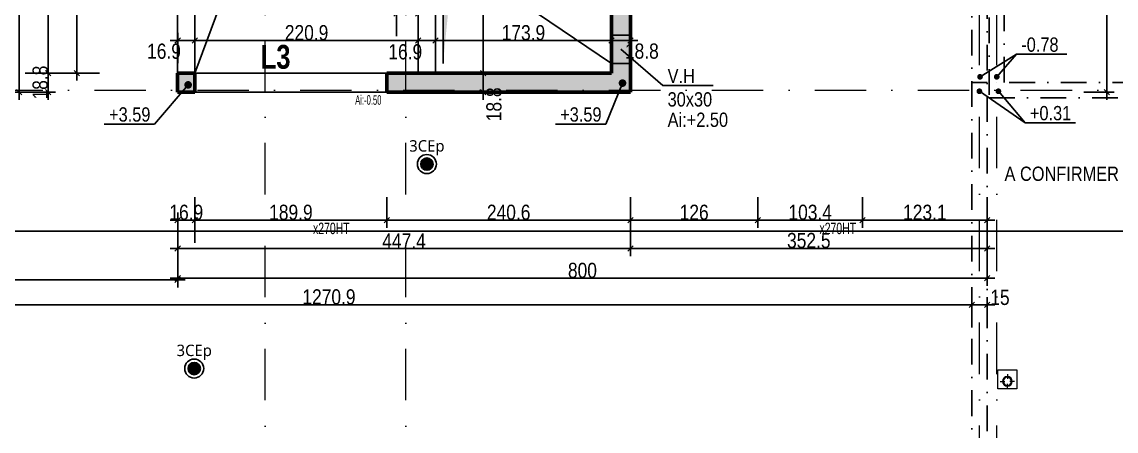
# Model space of a CAD drawing. Header units: millimetres. Extents: x 27344 to 33753, y -41751 to -37578.
# Drawn here: x 31576 to 32658, y -39802 to -39398 of the extents above; entities that cross this region are included whole.
import ezdxf
from ezdxf.enums import TextEntityAlignment as Align

# ---------------------------------------------------------------- set-up
doc = ezdxf.new("R2010")
doc.units = ezdxf.units.MM
doc.linetypes.add('TIRETPTX2', pattern=[50.8, 25.4, -12.7, 0, -12.7])
for name, color, linetype in [('01_cote_gen', 4, 'Continuous'), ('01_linteaux', 2, 'Continuous'), ('01_poch_murs', 253, 'Continuous'), ('01_poch_poteaux', 250, 'Continuous'), ('01_resv', 32, 'Continuous'), ('01_texte', 230, 'Continuous'), ('AA_COTES', 2, 'Continuous')]:
    doc.layers.add(name, color=color, linetype=linetype)
for name, color, linetype, lineweight in [('01_murs_coup', 5, 'Continuous', 60), ('01_tram_axes', 2, 'TIRETPTX2', 9), ('B Général', 7, 'Continuous', 5)]:
    doc.layers.add(name, color=color, linetype=linetype, lineweight=lineweight)
doc.styles.add('ARIAL NA', font='ARIALN.TTF')
doc.styles.add('impact', font='impact.ttf')
doc.styles.add('STYLE2', font='ARIALN.TTF')
doc.styles.add('Trebuchet MS (bold italic)', font='trebucbi.ttf')
doc.dimstyles.new('JB50', dxfattribs={"dimscale": 0.1, "dimtxt": 150, "dimasz": 15, "dimexe": 0.1, "dimexo": 0.1, "dimgap": 0.09, "dimtad": 1, "dimdec": 1, "dimdsep": 46, "dimtxsty": 'STYLE2', "dimblk1": 'BOND_G', "dimblk2": 'BOND_D', "dimsah": 1, "dimcen": 1.5, "dimdle": 0.01, "dimse1": 1, "dimse2": 1, "dimclrd": 4, "dimclre": 2, "dimclrt": 6, "dimazin": 2, "dimtfac": 2.333333, "dimtdec": 1, "dimtix": 1, "dimtmove": 2, "dimatfit": 3, "dimldrblk": 'BOND_G', "dimfxl": 1, "dimtolj": 1, "dimtzin": 0, "dimarcsym": 0})

# ---------------------------------------------------------------- blocks, each defined once
blk = doc.blocks.new('EP')
at = {"layer": 'B Général', "color": 7, "linetype": 'Continuous', "lineweight": 5}
for p, q in [((-7.5, 0), (-2.5, 0)), ((0, 7.5), (0, 2.5)), ((7.5, 0), (2.5, 0)), ((0, -7.5), (0, -2.5))]:
    blk.add_line(p, q, dxfattribs=at)
at = {"layer": 'B Général', "color": 7, "linetype": 'Continuous', "lineweight": 5, "flags": 128}
for points in [[(-5, 0, -1), (5, 0, -1)], [(-4.3, 0, -1), (4.3, 0, -1)]]:
    blk.add_lwpolyline(points, format="xyb", close=True, dxfattribs=at)
blk = doc.blocks.new('BOND_G')
at = {"layer": 'AA_COTES', "color": 0}
for p, q in [((0, -5), (0, 15)), ((5, 0), (-5, 0)), ((1.77, 1.77), (-1.77, -1.77))]:
    blk.add_line(p, q, dxfattribs=at)
blk = doc.blocks.new('BOND_D')
at = {"layer": 'AA_COTES', "color": 0}
for p, q in [((5, 0), (-5, 0)), ((-1.77, -1.77), (1.77, 1.77)), ((0, 5), (0, -15))]:
    blk.add_line(p, q, dxfattribs=at)
blk = doc.blocks.new('*D3612')
at = {"layer": '01_cote_gen', "color": 4, "lineweight": -2, "ltscale": 0.1, "transparency": 16777216}
blk.add_line((32176.3, -39593.6), (31938.7, -39593.6), dxfattribs=at)
at = {"layer": 'Defpoints', "color": 0, "ltscale": 0.1, "transparency": 16777216}
for p in [(31937.2, -39467.1), (32177.8, -39467.1), (31937.2, -39593.6)]:
    blk.add_point(p, dxfattribs=at)
at = {"layer": '01_cote_gen', "color": 4, "lineweight": -2, "ltscale": 0.1, "transparency": 16777216, "xscale": 1.5, "yscale": 1.5, "zscale": 1.5, "rotation": 180}
blk.add_blockref('BOND_D', (31937.2, -39593.6), dxfattribs=at)
at = {"layer": '01_cote_gen', "color": 4, "lineweight": -2, "ltscale": 0.1, "transparency": 16777216, "xscale": 1.5, "yscale": 1.5, "zscale": 1.5}
blk.add_blockref('BOND_G', (32177.8, -39593.6), dxfattribs=at)
at = {"layer": '01_cote_gen', "color": 6, "ltscale": 0.1, "transparency": 16777216, "insert": (32057.5, -39586), "char_height": 15, "attachment_point": 5, "style": 'STYLE2'}
blk.add_mtext('\\A1;240.6', dxfattribs=at)
blk = doc.blocks.new('*D3613')
at = {"layer": '01_cote_gen', "color": 4, "lineweight": -2, "ltscale": 0.1, "transparency": 16777216}
blk.add_line((31935.7, -39593.6), (31748.8, -39593.6), dxfattribs=at)
at = {"layer": 'Defpoints', "color": 0, "ltscale": 0.1, "transparency": 16777216}
for p in [(31747.3, -39467.1), (31937.2, -39467.1), (31747.3, -39593.6)]:
    blk.add_point(p, dxfattribs=at)
at = {"layer": '01_cote_gen', "color": 4, "lineweight": -2, "ltscale": 0.1, "transparency": 16777216, "xscale": 1.5, "yscale": 1.5, "zscale": 1.5, "rotation": 180}
blk.add_blockref('BOND_D', (31747.3, -39593.6), dxfattribs=at)
at = {"layer": '01_cote_gen', "color": 4, "lineweight": -2, "ltscale": 0.1, "transparency": 16777216, "xscale": 1.5, "yscale": 1.5, "zscale": 1.5}
blk.add_blockref('BOND_G', (31937.2, -39593.6), dxfattribs=at)
at = {"layer": '01_cote_gen', "color": 6, "ltscale": 0.1, "transparency": 16777216, "insert": (31842.3, -39586), "char_height": 15, "attachment_point": 5, "style": 'STYLE2'}
blk.add_mtext('\\A1;189.9', dxfattribs=at)
blk = doc.blocks.new('*D3614')
at = {"layer": '01_cote_gen', "color": 4, "lineweight": -2, "ltscale": 0.1, "transparency": 16777216}
for p, q in [((31728.9, -39593.6), (31727.4, -39593.6)), ((31747.3, -39593.6), (31730.4, -39593.6)), ((31748.8, -39593.6), (31750.3, -39593.6))]:
    blk.add_line(p, q, dxfattribs=at)
at = {"layer": 'Defpoints', "color": 0, "ltscale": 0.1, "transparency": 16777216}
for p in [(31730.4, -39467.1), (31747.3, -39467.1), (31730.4, -39593.6)]:
    blk.add_point(p, dxfattribs=at)
at = {"layer": '01_cote_gen', "color": 4, "lineweight": -2, "ltscale": 0.1, "transparency": 16777216, "xscale": 1.5, "yscale": 1.5, "zscale": 1.5}
blk.add_blockref('BOND_D', (31730.4, -39593.6), dxfattribs=at)
at = {"layer": '01_cote_gen', "color": 4, "lineweight": -2, "ltscale": 0.1, "transparency": 16777216, "xscale": 1.5, "yscale": 1.5, "zscale": 1.5, "rotation": 180}
blk.add_blockref('BOND_G', (31747.3, -39593.6), dxfattribs=at)
at = {"layer": '01_cote_gen', "color": 6, "ltscale": 0.1, "transparency": 16777216, "insert": (31738.9, -39586), "char_height": 15, "attachment_point": 5, "style": 'STYLE2'}
blk.add_mtext('\\A1;16.9', dxfattribs=at)
blk = doc.blocks.new('*D3615')
at = {"layer": '01_cote_gen', "color": 4, "lineweight": -2, "ltscale": 0.1, "transparency": 16777216}
blk.add_line((32176.3, -39621.8), (31731.9, -39621.8), dxfattribs=at)
at = {"layer": 'Defpoints', "color": 0, "ltscale": 0.1, "transparency": 16777216}
for p in [(31730.4, -39467.1), (32177.8, -39467.1), (31730.4, -39621.8)]:
    blk.add_point(p, dxfattribs=at)
at = {"layer": '01_cote_gen', "color": 4, "lineweight": -2, "ltscale": 0.1, "transparency": 16777216, "xscale": 1.5, "yscale": 1.5, "zscale": 1.5, "rotation": 180}
blk.add_blockref('BOND_D', (31730.4, -39621.8), dxfattribs=at)
at = {"layer": '01_cote_gen', "color": 4, "lineweight": -2, "ltscale": 0.1, "transparency": 16777216, "xscale": 1.5, "yscale": 1.5, "zscale": 1.5}
blk.add_blockref('BOND_G', (32177.8, -39621.8), dxfattribs=at)
at = {"layer": '01_cote_gen', "color": 6, "ltscale": 0.1, "transparency": 16777216, "insert": (31954.1, -39614.3), "char_height": 15, "attachment_point": 5, "style": 'STYLE2'}
blk.add_mtext('\\A1;447.4', dxfattribs=at)
blk = doc.blocks.new('*D3457')
at = {"layer": '01_cote_gen', "color": 4, "lineweight": -2, "ltscale": 0.1, "transparency": 16777216}
for p, q in [((31602.3, -39446.8), (31602.3, -39445.3)), ((31602.3, -39467.1), (31602.3, -39448.3)), ((31602.3, -39468.6), (31602.3, -39470.1))]:
    blk.add_line(p, q, dxfattribs=at)
at = {"layer": 'Defpoints', "color": 0, "ltscale": 0.1, "transparency": 16777216}
for p in [(31602.3, -39448.3), (31712.8, -39448.3), (31712.8, -39467.1)]:
    blk.add_point(p, dxfattribs=at)
at = {"layer": '01_cote_gen', "color": 4, "lineweight": -2, "ltscale": 0.1, "transparency": 16777216, "xscale": 1.5, "yscale": 1.5, "zscale": 1.5}
for name, p, rotation in [('BOND_D', (31602.3, -39448.3), 270), ('BOND_G', (31602.3, -39467.1), 90)]:
    blk.add_blockref(name, p, dxfattribs=dict(at, rotation=rotation))
at = {"layer": '01_cote_gen', "color": 6, "ltscale": 0.1, "transparency": 16777216, "insert": (31594.6, -39457.7), "char_height": 15, "attachment_point": 5, "rotation": 90, "style": 'STYLE2'}
blk.add_mtext('\\A1;18.8', dxfattribs=at)
blk = doc.blocks.new('*D3458')
at = {"layer": '01_cote_gen', "color": 4, "lineweight": -2, "ltscale": 0.1, "transparency": 16777216}
blk.add_line((31602.3, -39446.8), (31602.3, -39294.7), dxfattribs=at)
at = {"layer": 'Defpoints', "color": 0, "ltscale": 0.1, "transparency": 16777216}
for p in [(31602.3, -39293.2), (31695.9, -39293.2), (31695.9, -39448.3)]:
    blk.add_point(p, dxfattribs=at)
at = {"layer": '01_cote_gen', "color": 4, "lineweight": -2, "ltscale": 0.1, "transparency": 16777216, "xscale": 1.5, "yscale": 1.5, "zscale": 1.5}
for name, p, rotation in [('BOND_D', (31602.3, -39293.2), 90), ('BOND_G', (31602.3, -39448.3), 270)]:
    blk.add_blockref(name, p, dxfattribs=dict(at, rotation=rotation))
at = {"layer": '01_cote_gen', "color": 6, "ltscale": 0.1, "transparency": 16777216, "insert": (31594.6, -39370.8), "char_height": 15, "attachment_point": 5, "rotation": 90, "style": 'STYLE2'}
blk.add_mtext('\\A1;155.1', dxfattribs=at)
blk = doc.blocks.new('*D3460')
at = {"layer": '01_cote_gen', "color": 4, "lineweight": -2, "ltscale": 0.1, "transparency": 16777216}
blk.add_line((31573.8, -39465.6), (31573.8, -39066.3), dxfattribs=at)
at = {"layer": 'Defpoints', "color": 0, "ltscale": 0.1, "transparency": 16777216}
for p in [(31573.8, -39064.8), (31695.9, -39064.8), (31695.9, -39467.1)]:
    blk.add_point(p, dxfattribs=at)
at = {"layer": '01_cote_gen', "color": 4, "lineweight": -2, "ltscale": 0.1, "transparency": 16777216, "xscale": 1.5, "yscale": 1.5, "zscale": 1.5}
for name, p, rotation in [('BOND_D', (31573.8, -39064.8), 90), ('BOND_G', (31573.8, -39467.1), 270)]:
    blk.add_blockref(name, p, dxfattribs=dict(at, rotation=rotation))
at = {"layer": '01_cote_gen', "color": 6, "ltscale": 0.1, "transparency": 16777216, "insert": (31566.1, -39266), "char_height": 15, "attachment_point": 5, "rotation": 90, "style": 'STYLE2'}
blk.add_mtext('\\A1;402.3', dxfattribs=at)
blk = doc.blocks.new('*D3461')
at = {"layer": '01_cote_gen', "color": 4, "lineweight": -2, "ltscale": 0.1, "transparency": 16777216}
blk.add_line((32032.2, -39465.6), (32032.2, -39449.8), dxfattribs=at)
at = {"layer": 'Defpoints', "color": 0, "ltscale": 0.1, "transparency": 16777216}
for p in [(32032.2, -39448.3), (32035.2, -39448.3), (32035.2, -39467.1)]:
    blk.add_point(p, dxfattribs=at)
at = {"layer": '01_cote_gen', "color": 4, "lineweight": -2, "ltscale": 0.1, "transparency": 16777216, "xscale": 1.5, "yscale": 1.5, "zscale": 1.5}
for name, p, rotation in [('BOND_D', (32032.2, -39448.3), 90), ('BOND_G', (32032.2, -39467.1), 270)]:
    blk.add_blockref(name, p, dxfattribs=dict(at, rotation=rotation))
at = {"layer": '01_cote_gen', "color": 6, "ltscale": 0.1, "transparency": 16777216, "insert": (32043, -39479.2), "char_height": 15, "attachment_point": 5, "rotation": 90, "style": 'STYLE2'}
blk.add_mtext('\\A1;18.8', dxfattribs=at)
blk = doc.blocks.new('*D3462')
at = {"layer": '01_cote_gen', "color": 4, "lineweight": -2, "ltscale": 0.1, "transparency": 16777216}
blk.add_line((32032.2, -39446.8), (32032.2, -39294.7), dxfattribs=at)
at = {"layer": 'Defpoints', "color": 0, "ltscale": 0.1, "transparency": 16777216}
for p in [(32032.2, -39293.2), (32039.2, -39293.2), (32039.2, -39448.3)]:
    blk.add_point(p, dxfattribs=at)
at = {"layer": '01_cote_gen', "color": 4, "lineweight": -2, "ltscale": 0.1, "transparency": 16777216, "xscale": 1.5, "yscale": 1.5, "zscale": 1.5}
for name, p, rotation in [('BOND_D', (32032.2, -39293.2), 90), ('BOND_G', (32032.2, -39448.3), 270)]:
    blk.add_blockref(name, p, dxfattribs=dict(at, rotation=rotation))
at = {"layer": '01_cote_gen', "color": 6, "ltscale": 0.1, "transparency": 16777216, "insert": (32024.5, -39370.8), "char_height": 15, "attachment_point": 5, "rotation": 90, "style": 'STYLE2'}
blk.add_mtext('\\A1;155.1', dxfattribs=at)
blk = doc.blocks.new('*D3616')
at = {"layer": '01_cote_gen', "color": 4, "lineweight": -2, "ltscale": 0.1, "transparency": 16777216}
blk.add_line((32528.9, -39621.6), (32179.3, -39621.6), dxfattribs=at)
at = {"layer": 'Defpoints', "color": 0, "ltscale": 0.1, "transparency": 16777216}
for p in [(32530.4, -39252.8), (32177.8, -39256.4), (32177.8, -39621.6)]:
    blk.add_point(p, dxfattribs=at)
at = {"layer": '01_cote_gen', "color": 4, "lineweight": -2, "ltscale": 0.1, "transparency": 16777216, "xscale": 1.5, "yscale": 1.5, "zscale": 1.5, "rotation": 180}
blk.add_blockref('BOND_D', (32177.8, -39621.6), dxfattribs=at)
at = {"layer": '01_cote_gen', "color": 4, "lineweight": -2, "ltscale": 0.1, "transparency": 16777216, "xscale": 1.5, "yscale": 1.5, "zscale": 1.5}
blk.add_blockref('BOND_G', (32530.4, -39621.6), dxfattribs=at)
at = {"layer": '01_cote_gen', "color": 6, "ltscale": 0.1, "transparency": 16777216, "insert": (32354.1, -39613.9), "char_height": 15, "attachment_point": 5, "style": 'STYLE2'}
blk.add_mtext('\\A1;352.5', dxfattribs=at)
blk = doc.blocks.new('*D3617')
at = {"layer": '01_cote_gen', "color": 4, "lineweight": -2, "ltscale": 0.1, "transparency": 16777216}
blk.add_line((32528.9, -39593.6), (32408.7, -39593.6), dxfattribs=at)
at = {"layer": 'Defpoints', "color": 0, "ltscale": 0.1, "transparency": 16777216}
for p in [(32407.2, -39252.8), (32530.4, -39252.8), (32407.2, -39593.6)]:
    blk.add_point(p, dxfattribs=at)
at = {"layer": '01_cote_gen', "color": 4, "lineweight": -2, "ltscale": 0.1, "transparency": 16777216, "xscale": 1.5, "yscale": 1.5, "zscale": 1.5, "rotation": 180}
blk.add_blockref('BOND_D', (32407.2, -39593.6), dxfattribs=at)
at = {"layer": '01_cote_gen', "color": 4, "lineweight": -2, "ltscale": 0.1, "transparency": 16777216, "xscale": 1.5, "yscale": 1.5, "zscale": 1.5}
blk.add_blockref('BOND_G', (32530.4, -39593.6), dxfattribs=at)
at = {"layer": '01_cote_gen', "color": 6, "ltscale": 0.1, "transparency": 16777216, "insert": (32468.8, -39586), "char_height": 15, "attachment_point": 5, "style": 'STYLE2'}
blk.add_mtext('\\A1;123.1', dxfattribs=at)
blk = doc.blocks.new('*D3618')
at = {"layer": '01_cote_gen', "color": 4, "lineweight": -2, "ltscale": 0.1, "transparency": 16777216}
blk.add_line((32405.7, -39593.6), (32305.3, -39593.6), dxfattribs=at)
at = {"layer": 'Defpoints', "color": 0, "ltscale": 0.1, "transparency": 16777216}
for p in [(32303.8, -39252.8), (32407.2, -39252.8), (32303.8, -39593.6)]:
    blk.add_point(p, dxfattribs=at)
at = {"layer": '01_cote_gen', "color": 4, "lineweight": -2, "ltscale": 0.1, "transparency": 16777216, "xscale": 1.5, "yscale": 1.5, "zscale": 1.5, "rotation": 180}
blk.add_blockref('BOND_D', (32303.8, -39593.6), dxfattribs=at)
at = {"layer": '01_cote_gen', "color": 4, "lineweight": -2, "ltscale": 0.1, "transparency": 16777216, "xscale": 1.5, "yscale": 1.5, "zscale": 1.5}
blk.add_blockref('BOND_G', (32407.2, -39593.6), dxfattribs=at)
at = {"layer": '01_cote_gen', "color": 6, "ltscale": 0.1, "transparency": 16777216, "insert": (32355.5, -39586), "char_height": 15, "attachment_point": 5, "style": 'STYLE2'}
blk.add_mtext('\\A1;103.4', dxfattribs=at)
blk = doc.blocks.new('*D3470')
at = {"layer": '01_cote_gen', "color": 4, "lineweight": -2, "ltscale": 0.1, "transparency": 16777216}
blk.add_line((32302.3, -39593.6), (32179.3, -39593.6), dxfattribs=at)
at = {"layer": 'Defpoints', "color": 0, "ltscale": 0.1, "transparency": 16777216}
for p in [(32177.8, -39572.5), (32303.8, -39572.5), (32177.8, -39593.6)]:
    blk.add_point(p, dxfattribs=at)
at = {"layer": '01_cote_gen', "color": 4, "lineweight": -2, "ltscale": 0.1, "transparency": 16777216, "xscale": 1.5, "yscale": 1.5, "zscale": 1.5, "rotation": 180}
blk.add_blockref('BOND_D', (32177.8, -39593.6), dxfattribs=at)
at = {"layer": '01_cote_gen', "color": 4, "lineweight": -2, "ltscale": 0.1, "transparency": 16777216, "xscale": 1.5, "yscale": 1.5, "zscale": 1.5}
blk.add_blockref('BOND_G', (32303.8, -39593.6), dxfattribs=at)
at = {"layer": '01_cote_gen', "color": 6, "ltscale": 0.1, "transparency": 16777216, "insert": (32240.8, -39586), "char_height": 15, "attachment_point": 5, "style": 'STYLE2'}
blk.add_mtext('\\A1;126', dxfattribs=at)
blk = doc.blocks.new('*D3619')
at = {"layer": '01_cote_gen', "color": 4, "lineweight": -2, "ltscale": 0.1, "transparency": 16777216}
blk.add_line((32528.9, -39651), (31731.9, -39651), dxfattribs=at)
at = {"layer": 'Defpoints', "color": 0, "ltscale": 0.1, "transparency": 16777216}
for p in [(31730.4, -39628.8), (32530.4, -39638.3), (31730.4, -39651)]:
    blk.add_point(p, dxfattribs=at)
at = {"layer": '01_cote_gen', "color": 4, "lineweight": -2, "ltscale": 0.1, "transparency": 16777216, "xscale": 1.5, "yscale": 1.5, "zscale": 1.5, "rotation": 180}
blk.add_blockref('BOND_D', (31730.4, -39651), dxfattribs=at)
at = {"layer": '01_cote_gen', "color": 4, "lineweight": -2, "ltscale": 0.1, "transparency": 16777216, "xscale": 1.5, "yscale": 1.5, "zscale": 1.5}
blk.add_blockref('BOND_G', (32530.4, -39651), dxfattribs=at)
at = {"layer": '01_cote_gen', "color": 6, "ltscale": 0.1, "transparency": 16777216, "insert": (32130.4, -39643.4), "char_height": 15, "attachment_point": 5, "style": 'STYLE2'}
blk.add_mtext('\\A1;800', dxfattribs=at)
blk = doc.blocks.new('*D3620')
at = {"layer": '01_cote_gen', "color": 4, "lineweight": -2, "ltscale": 0.1, "transparency": 16777216}
blk.add_line((31728.9, -39652.6), (31245.9, -39652.6), dxfattribs=at)
at = {"layer": 'Defpoints', "color": 0, "ltscale": 0.1, "transparency": 16777216}
for p in [(31730.4, -39607.7), (31244.4, -39621.8), (31244.4, -39652.6)]:
    blk.add_point(p, dxfattribs=at)
at = {"layer": '01_cote_gen', "color": 4, "lineweight": -2, "ltscale": 0.1, "transparency": 16777216, "xscale": 1.5, "yscale": 1.5, "zscale": 1.5, "rotation": 180}
blk.add_blockref('BOND_D', (31244.4, -39652.6), dxfattribs=at)
at = {"layer": '01_cote_gen', "color": 4, "lineweight": -2, "ltscale": 0.1, "transparency": 16777216, "xscale": 1.5, "yscale": 1.5, "zscale": 1.5}
blk.add_blockref('BOND_G', (31730.4, -39652.6), dxfattribs=at)
at = {"layer": '01_cote_gen', "color": 6, "ltscale": 0.1, "transparency": 16777216, "insert": (31487.4, -39645), "char_height": 15, "attachment_point": 5, "style": 'STYLE2'}
blk.add_mtext('\\A1;485.9', dxfattribs=at)
blk = doc.blocks.new('*D3622')
at = {"layer": '01_cote_gen', "color": 4, "lineweight": -2, "ltscale": 0.1, "transparency": 16777216}
blk.add_line((31245.9, -39677.3), (32513.8, -39677.3), dxfattribs=at)
at = {"layer": 'Defpoints', "color": 0, "ltscale": 0.1, "transparency": 16777216}
for p in [(32515.3, -39533.1), (32515.3, -39677.3), (31244.4, -39698.4)]:
    blk.add_point(p, dxfattribs=at)
at = {"layer": '01_cote_gen', "color": 4, "lineweight": -2, "ltscale": 0.1, "transparency": 16777216, "xscale": 1.5, "yscale": 1.5, "zscale": 1.5, "rotation": 180}
blk.add_blockref('BOND_G', (31244.4, -39677.3), dxfattribs=at)
at = {"layer": '01_cote_gen', "color": 4, "lineweight": -2, "ltscale": 0.1, "transparency": 16777216, "xscale": 1.5, "yscale": 1.5, "zscale": 1.5}
blk.add_blockref('BOND_D', (32515.3, -39677.3), dxfattribs=at)
at = {"layer": '01_cote_gen', "color": 6, "ltscale": 0.1, "transparency": 16777216, "insert": (31879.9, -39669.6), "char_height": 15, "attachment_point": 5, "style": 'STYLE2'}
blk.add_mtext('\\A1;1270.9', dxfattribs=at)
blk = doc.blocks.new('*D3623')
at = {"layer": '01_cote_gen', "color": 4, "lineweight": -2, "ltscale": 0.1, "transparency": 16777216}
blk.add_line((32516.8, -39677.3), (32528.9, -39677.3), dxfattribs=at)
at = {"layer": 'Defpoints', "color": 0, "ltscale": 0.1, "transparency": 16777216}
for p in [(32530.4, -39677.3), (32515.3, -39698.4), (32530.4, -39699.3)]:
    blk.add_point(p, dxfattribs=at)
at = {"layer": '01_cote_gen', "color": 4, "lineweight": -2, "ltscale": 0.1, "transparency": 16777216, "xscale": 1.5, "yscale": 1.5, "zscale": 1.5, "rotation": 180}
blk.add_blockref('BOND_G', (32515.3, -39677.3), dxfattribs=at)
at = {"layer": '01_cote_gen', "color": 4, "lineweight": -2, "ltscale": 0.1, "transparency": 16777216, "xscale": 1.5, "yscale": 1.5, "zscale": 1.5}
blk.add_blockref('BOND_D', (32530.4, -39677.3), dxfattribs=at)
at = {"layer": '01_cote_gen', "color": 6, "ltscale": 0.1, "transparency": 16777216, "insert": (32543, -39670.1), "char_height": 15, "attachment_point": 5, "style": 'STYLE2'}
blk.add_mtext('\\A1;15', dxfattribs=at)
blk = doc.blocks.new('*D3487')
at = {"layer": '01_cote_gen', "color": 4, "lineweight": -2, "ltscale": 0.1, "transparency": 16777216}
blk.add_line((31630.8, -39446.8), (31630.8, -39169.7), dxfattribs=at)
at = {"layer": 'Defpoints', "color": 0, "ltscale": 0.1, "transparency": 16777216}
for p in [(31630.8, -39168.2), (31741.8, -39168.2), (31741.8, -39448.3)]:
    blk.add_point(p, dxfattribs=at)
at = {"layer": '01_cote_gen', "color": 4, "lineweight": -2, "ltscale": 0.1, "transparency": 16777216, "xscale": 1.5, "yscale": 1.5, "zscale": 1.5}
for name, p, rotation in [('BOND_D', (31630.8, -39168.2), 90), ('BOND_G', (31630.8, -39448.3), 270)]:
    blk.add_blockref(name, p, dxfattribs=dict(at, rotation=rotation))
at = {"layer": '01_cote_gen', "color": 6, "ltscale": 0.1, "transparency": 16777216, "insert": (31623.1, -39308.3), "char_height": 15, "attachment_point": 5, "rotation": 90, "style": 'STYLE2'}
blk.add_mtext('\\A1;280.1', dxfattribs=at)
blk = doc.blocks.new('*D3624')
at = {"layer": '01_cote_gen', "color": 4, "lineweight": -2, "ltscale": 0.1, "transparency": 16777216}
blk.add_line((31547.9, -40701.7), (31547.9, -38188.3), dxfattribs=at)
at = {"layer": 'Defpoints', "color": 0, "ltscale": 0.1, "transparency": 16777216}
for p in [(31547.9, -38186.8), (31738.8, -38186.8), (31552, -40703.2)]:
    blk.add_point(p, dxfattribs=at)
at = {"layer": '01_cote_gen', "color": 4, "lineweight": -2, "ltscale": 0.1, "transparency": 16777216, "xscale": 1.5, "yscale": 1.5, "zscale": 1.5}
for name, p, rotation in [('BOND_D', (31547.9, -38186.8), 90), ('BOND_G', (31547.9, -40703.2), 270)]:
    blk.add_blockref(name, p, dxfattribs=dict(at, rotation=rotation))
at = {"layer": '01_cote_gen', "color": 6, "ltscale": 0.1, "transparency": 16777216, "insert": (31540.2, -39445), "char_height": 15, "attachment_point": 5, "rotation": 90, "style": 'STYLE2'}
blk.add_mtext('\\A1;2516.4', dxfattribs=at)
blk = doc.blocks.new('*D3628')
at = {"layer": '01_cote_gen', "color": 4, "lineweight": -2, "ltscale": 0.1, "transparency": 16777216}
blk.add_line((31731.9, -39416.1), (31745.8, -39416.1), dxfattribs=at)
at = {"layer": 'Defpoints', "color": 0, "ltscale": 0.1, "transparency": 16777216}
for p in [(31730.4, -39416.1), (31747.3, -39416.1), (31747.3, -39416.1)]:
    blk.add_point(p, dxfattribs=at)
at = {"layer": '01_cote_gen', "color": 4, "lineweight": -2, "ltscale": 0.1, "transparency": 16777216, "xscale": 1.5, "yscale": 1.5, "zscale": 1.5, "rotation": 180}
blk.add_blockref('BOND_G', (31730.4, -39416.1), dxfattribs=at)
at = {"layer": '01_cote_gen', "color": 4, "lineweight": -2, "ltscale": 0.1, "transparency": 16777216, "xscale": 1.5, "yscale": 1.5, "zscale": 1.5}
blk.add_blockref('BOND_D', (31747.3, -39416.1), dxfattribs=at)
at = {"layer": '01_cote_gen', "color": 6, "ltscale": 0.1, "transparency": 16777216, "insert": (31716.9, -39426.8), "char_height": 15, "attachment_point": 5, "style": 'STYLE2'}
blk.add_mtext('\\A1;16.9', dxfattribs=at)
blk = doc.blocks.new('*D3629')
at = {"layer": '01_cote_gen', "color": 4, "lineweight": -2, "ltscale": 0.1, "transparency": 16777216}
blk.add_line((31748.8, -39416.1), (31966.7, -39416.1), dxfattribs=at)
at = {"layer": 'Defpoints', "color": 0, "ltscale": 0.1, "transparency": 16777216}
for p in [(31968.2, -39416.1), (31968.2, -39426.2), (31747.3, -39437.3)]:
    blk.add_point(p, dxfattribs=at)
at = {"layer": '01_cote_gen', "color": 4, "lineweight": -2, "ltscale": 0.1, "transparency": 16777216, "xscale": 1.5, "yscale": 1.5, "zscale": 1.5, "rotation": 180}
blk.add_blockref('BOND_G', (31747.3, -39416.1), dxfattribs=at)
at = {"layer": '01_cote_gen', "color": 4, "lineweight": -2, "ltscale": 0.1, "transparency": 16777216, "xscale": 1.5, "yscale": 1.5, "zscale": 1.5}
blk.add_blockref('BOND_D', (31968.2, -39416.1), dxfattribs=at)
at = {"layer": '01_cote_gen', "color": 6, "ltscale": 0.1, "transparency": 16777216, "insert": (31857.8, -39408.5), "char_height": 15, "attachment_point": 5, "style": 'STYLE2'}
blk.add_mtext('\\A1;220.9', dxfattribs=at)
blk = doc.blocks.new('*D3630')
at = {"layer": '01_cote_gen', "color": 4, "lineweight": -2, "ltscale": 0.1, "transparency": 16777216}
blk.add_line((31969.7, -39416.1), (31983.6, -39416.1), dxfattribs=at)
at = {"layer": 'Defpoints', "color": 0, "ltscale": 0.1, "transparency": 16777216}
for p in [(31985.1, -39416.1), (31968.2, -39437.3), (31985.1, -39437.3)]:
    blk.add_point(p, dxfattribs=at)
at = {"layer": '01_cote_gen', "color": 4, "lineweight": -2, "ltscale": 0.1, "transparency": 16777216, "xscale": 1.5, "yscale": 1.5, "zscale": 1.5, "rotation": 180}
blk.add_blockref('BOND_G', (31968.2, -39416.1), dxfattribs=at)
at = {"layer": '01_cote_gen', "color": 4, "lineweight": -2, "ltscale": 0.1, "transparency": 16777216, "xscale": 1.5, "yscale": 1.5, "zscale": 1.5}
blk.add_blockref('BOND_D', (31985.1, -39416.1), dxfattribs=at)
at = {"layer": '01_cote_gen', "color": 6, "ltscale": 0.1, "transparency": 16777216, "insert": (31955.3, -39427.4), "char_height": 15, "attachment_point": 5, "style": 'STYLE2'}
blk.add_mtext('\\A1;16.9', dxfattribs=at)
blk = doc.blocks.new('*D3631')
at = {"layer": '01_cote_gen', "color": 4, "lineweight": -2, "ltscale": 0.1, "transparency": 16777216}
blk.add_line((31986.6, -39416.1), (32157.5, -39416.1), dxfattribs=at)
at = {"layer": 'Defpoints', "color": 0, "ltscale": 0.1, "transparency": 16777216}
for p in [(32159, -39416.1), (31985.1, -39437.3), (32159, -39448.3)]:
    blk.add_point(p, dxfattribs=at)
at = {"layer": '01_cote_gen', "color": 4, "lineweight": -2, "ltscale": 0.1, "transparency": 16777216, "xscale": 1.5, "yscale": 1.5, "zscale": 1.5, "rotation": 180}
blk.add_blockref('BOND_G', (31985.1, -39416.1), dxfattribs=at)
at = {"layer": '01_cote_gen', "color": 4, "lineweight": -2, "ltscale": 0.1, "transparency": 16777216, "xscale": 1.5, "yscale": 1.5, "zscale": 1.5}
blk.add_blockref('BOND_D', (32159, -39416.1), dxfattribs=at)
at = {"layer": '01_cote_gen', "color": 6, "ltscale": 0.1, "transparency": 16777216, "insert": (32072.1, -39408.5), "char_height": 15, "attachment_point": 5, "style": 'STYLE2'}
blk.add_mtext('\\A1;173.9', dxfattribs=at)
blk = doc.blocks.new('*D3507')
at = {"layer": '01_cote_gen', "color": 4, "lineweight": -2, "ltscale": 0.1, "transparency": 16777216}
for p, q in [((31945.1, -39389.4), (31943.6, -39389.4)), ((31968.2, -39389.4), (31946.6, -39389.4)), ((31969.7, -39389.4), (31971.2, -39389.4))]:
    blk.add_line(p, q, dxfattribs=at)
at = {"layer": 'Defpoints', "color": 0, "ltscale": 0.1, "transparency": 16777216}
for p in [(31946.6, -39357.7), (31968.2, -39371), (31946.6, -39389.4)]:
    blk.add_point(p, dxfattribs=at)
at = {"layer": '01_cote_gen', "color": 4, "lineweight": -2, "ltscale": 0.1, "transparency": 16777216, "xscale": 1.5, "yscale": 1.5, "zscale": 1.5}
blk.add_blockref('BOND_D', (31946.6, -39389.4), dxfattribs=at)
at = {"layer": '01_cote_gen', "color": 4, "lineweight": -2, "ltscale": 0.1, "transparency": 16777216, "xscale": 1.5, "yscale": 1.5, "zscale": 1.5, "rotation": 180}
blk.add_blockref('BOND_G', (31968.2, -39389.4), dxfattribs=at)
at = {"layer": '01_cote_gen', "color": 6, "ltscale": 0.1, "transparency": 16777216, "insert": (31957.4, -39381.7), "char_height": 15, "attachment_point": 5, "style": 'STYLE2'}
blk.add_mtext('\\A1;21.6', dxfattribs=at)
blk = doc.blocks.new('*D3517')
at = {"layer": '01_cote_gen', "color": 4, "lineweight": -2, "ltscale": 0.1, "transparency": 16777216}
blk.add_line((32160.5, -39416.1), (32176.3, -39416.1), dxfattribs=at)
at = {"layer": 'Defpoints', "color": 0, "ltscale": 0.1, "transparency": 16777216}
for p in [(32159, -39386.4), (32177.8, -39386.4), (32177.8, -39416.1)]:
    blk.add_point(p, dxfattribs=at)
at = {"layer": '01_cote_gen', "color": 4, "lineweight": -2, "ltscale": 0.1, "transparency": 16777216, "xscale": 1.5, "yscale": 1.5, "zscale": 1.5, "rotation": 180}
blk.add_blockref('BOND_G', (32159, -39416.1), dxfattribs=at)
at = {"layer": '01_cote_gen', "color": 4, "lineweight": -2, "ltscale": 0.1, "transparency": 16777216, "xscale": 1.5, "yscale": 1.5, "zscale": 1.5}
blk.add_blockref('BOND_D', (32177.8, -39416.1), dxfattribs=at)
at = {"layer": '01_cote_gen', "color": 6, "ltscale": 0.1, "transparency": 16777216, "insert": (32189.1, -39426.7), "char_height": 15, "attachment_point": 5, "style": 'STYLE2'}
blk.add_mtext('\\A1;18.8', dxfattribs=at)
blk = doc.blocks.new('*D3684')
at = {"layer": '01_cote_gen', "color": 4, "lineweight": -2, "ltscale": 0.1, "transparency": 16777216}
blk.add_line((32648.5, -39254.3), (32648.5, -39465.6), dxfattribs=at)
at = {"layer": 'Defpoints', "color": 0, "ltscale": 0.1, "transparency": 16777216}
for p in [(32355.5, -39252.8), (32145.5, -39467.1), (32648.5, -39467.1)]:
    blk.add_point(p, dxfattribs=at)
at = {"layer": '01_cote_gen', "color": 4, "lineweight": -2, "ltscale": 0.1, "transparency": 16777216, "xscale": 1.5, "yscale": 1.5, "zscale": 1.5}
for name, p, rotation in [('BOND_G', (32648.5, -39252.8), 90), ('BOND_D', (32648.5, -39467.1), 270)]:
    blk.add_blockref(name, p, dxfattribs=dict(at, rotation=rotation))
at = {"layer": '01_cote_gen', "color": 6, "ltscale": 0.1, "transparency": 16777216, "insert": (32640.9, -39360), "char_height": 15, "attachment_point": 5, "rotation": 90, "style": 'STYLE2'}
blk.add_mtext('\\A1;214.3', dxfattribs=at)

msp = doc.modelspace()

# ---------------------------------------------------------------- hatches: boundary and pattern name
at = {"layer": '01_poch_murs', "ltscale": 0.1}
h = msp.add_hatch(color=256, dxfattribs=at)
h.dxf.hatch_style = 1
h.paths.add_polyline_path([(32074.47, -38897.48), (31946.63, -38897.48), (31946.63, -38931.32), (31965.43, -38931.32), (31965.43, -38914.4), (32074.47, -38914.4)])
h.paths.add_polyline_path([(32303.83, -38897.48), (32177.87, -38897.48), (32177.87, -38914.4), (32303.83, -38914.4)])
h.paths.add_polyline_path([(32530.37, -38987.72), (32515.33, -38987.72), (32515.33, -38914.4), (32407.23, -38914.4), (32407.23, -38897.48), (32530.37, -38897.48)])
h.paths.add_polyline_path([(32530.37, -39091.12), (32515.33, -39091.12), (32515.33, -39234.02), (32407.23, -39234.02), (32407.23, -39252.82), (32530.37, -39252.82)])
h.paths.add_polyline_path([(32303.8, -39234.02), (32195.73, -39234.02), (32195.73, -39064.8), (31965.43, -39064.8), (31965.43, -39027.2), (31946.63, -39027.2), (31946.63, -39293.22), (32159.03, -39293.22), (32159.03, -39448.32), (31937.19, -39448.32), (31937.19, -39467.12), (32177.83, -39467.12), (32177.83, -39252.82), (32303.8, -39252.82)])
h.paths.add_polyline_path([(32159, -39234.02), (32159.03, -39274.42), (31965.43, -39274.42), (31965.43, -39190.76), (32176.93, -39190.76), (32176.93, -39234.96), (32176.9, -39234.02)], flags=16)
h.paths.add_polyline_path([(32176.93, -39171.96), (31965.43, -39171.96), (31965.43, -39083.6), (32176.93, -39083.6)], flags=16)
h.paths.add_polyline_path([(31747.31, -39151.28), (31747.31, -39083.6), (31808.41, -39083.6), (31808.41, -39151.28)], flags=16)
h.paths.add_polyline_path([(31808.41, -39083.6), (31816.91, -39083.6), (31816.91, -39151.28), (31808.41, -39151.28)])
h.paths.add_polyline_path([(31816.91, -39083.6), (31825.33, -39083.6), (31825.33, -39064.8), (31730.39, -39064.8), (31730.39, -39293.22), (31747.31, -39293.22), (31747.31, -39168.2), (31825.33, -39168.2), (31825.33, -39151.28), (31816.91, -39151.28)])
at = {"layer": '01_poch_poteaux', "ltscale": 0.1}
h = msp.add_hatch(color=256, dxfattribs=at)
h.dxf.hatch_style = 1
h.paths.add_polyline_path([(31747.31, -39448.32), (31730.39, -39448.32), (31730.39, -39467.12), (31747.31, -39467.12)])
at = {"layer": '01_resv', "ltscale": 0.1}
h = msp.add_hatch(color=256, dxfattribs=at)
h.dxf.hatch_style = 1
h.paths.add_polyline_path([(31970.55, -39538.23, 1), (31982.77, -39538.23, 1)])
h = msp.add_hatch(color=256, dxfattribs=at)
h.dxf.hatch_style = 1
h.paths.add_polyline_path([(31740.63, -39740.32, 1), (31752.85, -39740.32, 1)])

# ---------------------------------------------------------------- linework, layer by layer
at = {"layer": '01_linteaux', "linetype": 'TIRETPTX2'}
for p, q in [((32532.25, -38171.8), (32532.25, -39472.76)), ((32547.29, -39457.72), (32547.29, -38186.84)), ((32515.33, -39252.82), (32515.33, -40703.22)), ((32530.37, -40718.26), (32530.37, -39252.82)), ((32530.37, -39457.72), (32515.33, -39457.72)), ((33493.87, -39457.72), (32532.25, -39457.72)), ((32532.25, -39472.76), (33508.91, -39472.76))]:
    msp.add_line(p, q, dxfattribs=at)
at = {"layer": '01_linteaux', "ltscale": 0.1}
for p, q in [((31730.39, -39293.22), (31730.39, -39448.32)), ((31747.31, -39448.32), (31747.31, -39293.22)), ((31968.21, -39293.22), (31968.21, -39448.32)), ((31985.13, -39293.22), (31985.13, -39448.32)), ((31937.19, -39448.32), (31747.31, -39448.32)), ((31747.31, -39467.12), (31937.19, -39467.12))]:
    msp.add_line(p, q, dxfattribs=at)
at = {"layer": '01_murs_coup'}
for p, q in [((32177.83, -39252.82), (32177.83, -39467.12)), ((32177.83, -39252.82), (32177.83, -39467.12)), ((32159.03, -39293.22), (32159.03, -39448.32)), ((32159.03, -39295.1), (32159.03, -39448.32)), ((31730.39, -39467.12), (31730.39, -39448.32)), ((31730.39, -39467.12), (31730.39, -39448.32)), ((31747.31, -39448.32), (31730.39, -39448.32)), ((31747.31, -39467.12), (31747.31, -39448.32)), ((31937.19, -39448.32), (32159.03, -39448.32)), ((31937.19, -39448.32), (32159.03, -39448.32)), ((31937.19, -39467.12), (31937.19, -39448.32)), ((31730.39, -39467.12), (31747.31, -39467.12)), ((31730.39, -39467.12), (31747.31, -39467.12)), ((31937.19, -39467.12), (32177.83, -39467.12)), ((31937.19, -39467.12), (32177.83, -39467.12))]:
    msp.add_line(p, q, dxfattribs=at)
at = {"layer": '01_resv', "color": 253}
msp.add_line((31992.66, -39438.78), (31992.66, -39302.43), dxfattribs=at)
at = {"layer": '01_resv', "ltscale": 0.1}
for p, q in [((32159.03, -39410.72), (32177.83, -39410.72)), ((32159.03, -39438.92), (32177.83, -39438.92))]:
    msp.add_line(p, q, dxfattribs=at)
for centre, radius in [((31976.66, -39538.23), 9.4), ((31976.66, -39538.23), 6.11), ((31746.74, -39740.32), 9.4), ((31746.74, -39740.32), 6.11)]:
    msp.add_circle(centre, radius, dxfattribs=at)
at = {"layer": '01_resv', "color": 253}
msp.add_solid([(31992.66, -39438.78), (31992.66, -39302.43), (32004.95, -39314.63)], dxfattribs=at)
at = {"layer": '01_resv', "ltscale": 0.1}
msp.add_solid([(32159.03, -39410.72), (32177.83, -39410.72), (32177.83, -39438.92), (32159.03, -39438.92)], dxfattribs=at)
at = {"layer": '01_texte'}
for p, q in [((31747.31, -39448.32), (31946.63, -38914.4)), ((31833.36, -39217.84), (32159.03, -39438.92)), ((32168.43, -39424.82), (32209.89, -39460.67)), ((32559.4, -39429.66), (32523.33, -39452.05)), ((32559.4, -39429.66), (32539.85, -39452.05)), ((32609.07, -39429.66), (32559.4, -39429.66)), ((32170, -39458.27), (32153.37, -39498.7)), ((31740.75, -39459.98), (31707.58, -39498.7)), ((32259.56, -39460.67), (32209.89, -39460.67)), ((32522.67, -39466.3), (32567.89, -39497.38)), ((32541.45, -39466.3), (32567.89, -39497.38)), ((31707.58, -39498.7), (31657.91, -39498.7)), ((32153.37, -39498.7), (32103.69, -39498.7)), ((32617.57, -39497.38), (32567.89, -39497.38)), ((32758.09, -39604.66), (31362.19, -39604.66))]:
    msp.add_line(p, q, dxfattribs=at)
for points, const_width in [([(31738.87, -39459.98, 1), (31742.63, -39459.98, 1)], 3.76), ([(32168.12, -39458.27, 1), (32171.88, -39458.27, 1)], 3.76), ([(32521.92, -39452.05, 1), (32524.74, -39452.05, 1)], 2.82), ([(32538.44, -39452.05, 1), (32541.26, -39452.05, 1)], 2.82), ([(32521.26, -39466.3, 1), (32524.08, -39466.3, 1)], 2.82), ([(32540.04, -39466.3, 1), (32542.86, -39466.3, 1)], 2.82)]:
    msp.add_lwpolyline(points, format="xyb", close=True, dxfattribs=dict(at, const_width=const_width))
at = {"layer": '01_tram_axes', "color": 253, "ltscale": 2}
for p, q in [((32522.85, -40762.75), (32522.85, -37887.75)), ((32539.77, -40762.75), (32539.77, -37887.75)), ((31816.91, -40890.3), (31816.91, -37916.88)), ((31956.03, -40890.3), (31956.03, -37916.88)), ((31037.94, -39465.26), (33640.58, -39465.26))]:
    msp.add_line(p, q, dxfattribs=at)
at = {"layer": 'B Général', "color": 7, "linetype": 'Continuous', "lineweight": 5, "flags": 128}
msp.add_lwpolyline([(32540.94, -39741.6), (32559.74, -39741.6), (32559.74, -39760.4), (32540.94, -39760.4)], close=True, dxfattribs=at)

# ---------------------------------------------------------------- block references
at = {"layer": 'B Général', "color": 7, "xscale": -0.94, "yscale": 0.94, "zscale": 0.94, "rotation": 180}
msp.add_blockref('EP', (32550.34, -39752.96), dxfattribs=at)

# ---------------------------------------------------------------- texts
at = {"layer": '01_resv', "char_height": 11.28, "width": 9.1946, "attachment_point": 5, "line_spacing_factor": 1.003768, "style": 'Trebuchet MS (bold italic)'}
for insert in [(31976.66, -39522.16), (31746.74, -39724.25)]:
    msp.add_mtext('3CEp', dxfattribs=dict(at, insert=insert))
at = {"layer": '01_texte', "style": 'ARIAL NA'}
for s, p in [('-0.78', (32564.09, -39427.23)), ('V.H', (32214.59, -39458.24)), ('30x30', (32214.59, -39481.36)), ('+3.59', (31662.6, -39496.27)), ('+3.59', (32108.39, -39496.27)), ('Ai:+2.50', (32214.59, -39501.49)), ('+0.31', (32572.59, -39494.96)), ('A CONFIRMER', (32547.55, -39554.87))]:
    msp.add_text(s, height=14.1, dxfattribs=at).set_placement(p)
at = {"layer": '01_texte', "style": 'impact'}
msp.add_text('L3', height=23.5, dxfattribs=at).set_placement((31827.18, -39451.03), align=Align.BOTTOM_CENTER)
at = {"layer": '01_texte', "style": 'ARIAL NA'}
for s, height, width, p in [('Ai:-0.50', 9.4, 0.7, (31905.8, -39479.6)), ('x270HT', 11.28, 0.8, (31864.14, -39607.43)), ('x270HT', 11.28, 0.8, (32364.66, -39607.43))]:
    msp.add_text(s, height=height, dxfattribs=dict(at, width=width)).set_placement(p)

# ---------------------------------------------------------------- dimensions: what is measured, and where the dimension line sits
at = {"layer": '01_cote_gen', "ltscale": 0.1}
for base, p1, p2, picture, middle in [((31547.87, -38186.84), (31551.98, -40703.24), (31738.83, -38186.84), '*D3624', (31540.21, -39445.04)), ((31573.79, -39064.8), (31695.9, -39467.12), (31695.9, -39064.8), '*D3460', (31566.12, -39265.96)), ((31630.78, -39168.2), (31741.85, -39448.32), (31741.85, -39168.2), '*D3487', (31623.11, -39308.26)), ((32648.53, -39467.12), (32355.51, -39252.82), (32145.51, -39467.12), '*D3684', (32640.86, -39359.97)), ((31602.26, -39293.22), (31695.9, -39448.32), (31695.9, -39293.22), '*D3458', (31594.59, -39370.77)), ((32032.2, -39293.22), (32039.25, -39448.32), (32039.25, -39293.22), '*D3462', (32024.53, -39370.77)), ((31602.26, -39448.32), (31712.82, -39467.12), (31712.82, -39448.32), '*D3457', (31594.59, -39457.72))]:
    dim = msp.add_linear_dim(base=base, p1=p1, p2=p2, angle=90, dimstyle='JB50', dxfattribs=at)
    dim.commit()
    dim.dimension.update_dxf_attribs({"geometry": picture, "text_midpoint": middle})
for base, p1, p2, picture, middle in [((32177.83, -39621.58), (32530.37, -39252.82), (32177.83, -39256.39), '*D3616', (32354.1, -39613.92)), ((32303.8, -39593.63), (32407.23, -39252.82), (32303.8, -39252.82), '*D3618', (32355.51, -39585.96)), ((32407.23, -39593.63), (32530.37, -39252.82), (32407.23, -39252.82), '*D3617', (32468.8, -39585.96)), ((31946.63, -39389.36), (31968.21, -39371.03), (31946.63, -39357.68), '*D3507', (31957.42, -39381.69)), ((31968.21, -39416.12), (31747.31, -39437.27), (31968.21, -39426.17), '*D3629', (31857.76, -39408.46)), ((32159.03, -39416.12), (31985.13, -39437.27), (32159.03, -39448.32), '*D3631', (32072.08, -39408.46)), ((31730.39, -39593.63), (31747.31, -39467.12), (31730.39, -39467.12), '*D3614', (31738.85, -39585.96)), ((31730.39, -39621.77), (32177.83, -39467.12), (31730.39, -39467.12), '*D3615', (31954.11, -39614.26)), ((31747.31, -39593.63), (31937.19, -39467.12), (31747.31, -39467.12), '*D3613', (31842.25, -39585.96)), ((31937.19, -39593.63), (32177.83, -39467.12), (31937.19, -39467.12), '*D3612', (32057.51, -39585.96)), ((32515.33, -39677.28), (31244.45, -39698.43), (32515.33, -39533.13), '*D3622', (31879.89, -39669.61)), ((32177.83, -39593.63), (32303.8, -39572.48), (32177.83, -39572.48), '*D3470', (32240.82, -39585.96)), ((31244.45, -39652.62), (31730.39, -39607.72), (31244.45, -39621.77), '*D3620', (31487.42, -39644.95)), ((31730.39, -39651.05), (32530.37, -39638.31), (31730.39, -39628.82), '*D3619', (32130.38, -39643.38))]:
    dim = msp.add_linear_dim(base=base, p1=p1, p2=p2, dimstyle='JB50', dxfattribs=at)
    dim.commit()
    dim.dimension.update_dxf_attribs({"geometry": picture, "text_midpoint": middle})
for base, p1, p2, picture, middle in [((32177.83, -39416.12), (32159.03, -39386.42), (32177.83, -39386.42), '*D3517', (32189.07, -39426.74)), ((31747.31, -39416.12), (31730.39, -39416.12), (31747.31, -39416.12), '*D3628', (31716.89, -39426.81)), ((31985.13, -39416.12), (31968.21, -39437.27), (31985.13, -39437.27), '*D3630', (31955.27, -39427.35)), ((32530.37, -39677.28), (32515.33, -39698.43), (32530.37, -39699.34), '*D3623', (32543.03, -39670.07))]:
    dim = msp.add_linear_dim(base=base, p1=p1, p2=p2, dimstyle='JB50', dxfattribs=at)
    dim.commit()
    dim.dimension.update_dxf_attribs({"geometry": picture, "text_midpoint": middle, "dimtype": 160})
dim = msp.add_linear_dim(base=(32032.2, -39448.32), p1=(32035.21, -39467.12), p2=(32035.21, -39448.32), angle=90, dimstyle='JB50', dxfattribs=at)
dim.commit()
dim.dimension.update_dxf_attribs({"geometry": '*D3461', "text_midpoint": (32043.05, -39479.2), "dimtype": 160})

doc.saveas('drawing.dxf')
